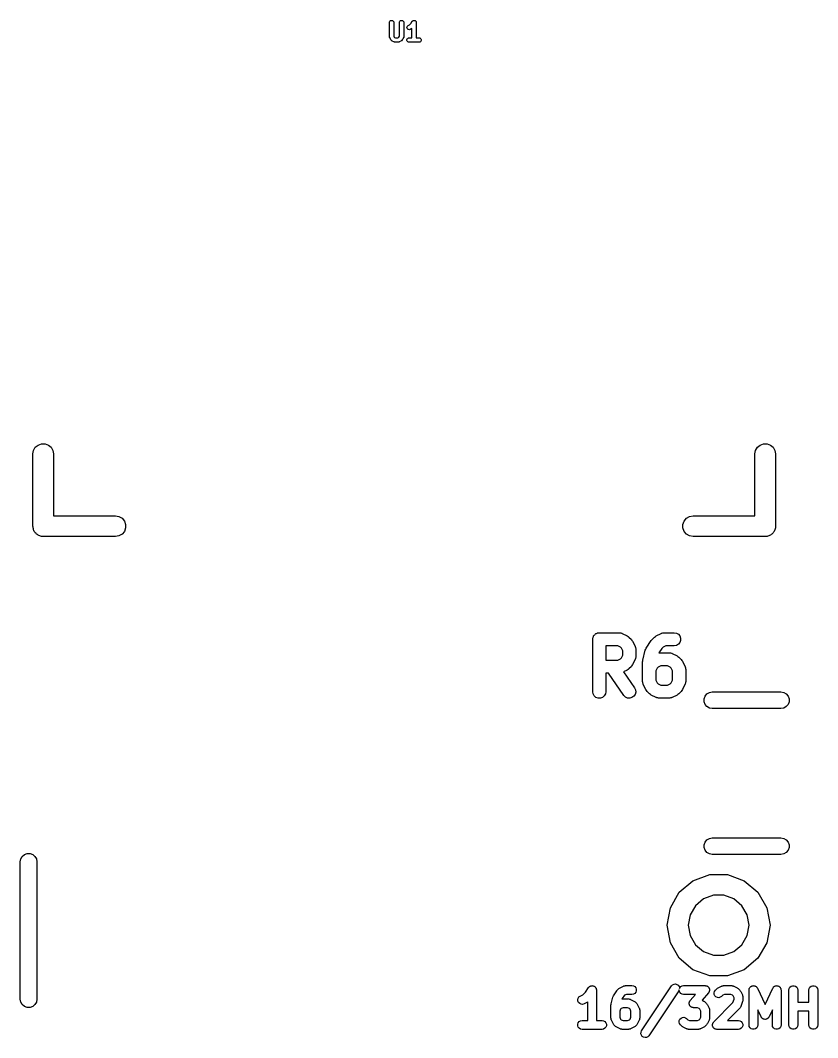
# Model space of a CAD drawing. Extents: x -4.6 to 25.8, y 0 to 31.7.
# Drawn here: x 3.88 to 9.67, y 7.88 to 15.27 of the extents above; entities that cross this region are included whole.
import ezdxf

# ---------------------------------------------------------------- set-up
doc = ezdxf.new("R2010")
doc.units = 0
doc.header["$MEASUREMENT"] = 0
doc.layers.add('BLACK', color=7, linetype='CONTINUOUS')

msp = doc.modelspace()

# ---------------------------------------------------------------- linework, layer by layer
at = {"layer": 'Black'}
for p, q in [((6.55994, 15.2587), (6.5609, 15.2642)), ((6.55994, 15.1559), (6.55994, 15.2587)), ((6.5609, 15.2642), (6.56366, 15.269)), ((6.56366, 15.269), (6.56788, 15.2725)), ((6.56788, 15.2725), (6.57306, 15.2744)), ((6.57306, 15.2744), (6.57857, 15.2744)), ((6.57857, 15.2744), (6.58376, 15.2725)), ((6.58376, 15.2725), (6.58798, 15.269)), ((6.58798, 15.269), (6.59074, 15.2642)), ((6.59074, 15.2642), (6.59169, 15.2587)), ((6.59169, 15.2587), (6.59169, 15.1597)), ((6.63251, 15.2587), (6.63347, 15.2642)), ((6.63251, 15.1597), (6.63251, 15.2587)), ((6.63347, 15.2642), (6.63623, 15.269)), ((6.63623, 15.269), (6.64045, 15.2725)), ((6.64045, 15.2725), (6.64563, 15.2744)), ((6.64563, 15.2744), (6.65115, 15.2744)), ((6.65115, 15.2744), (6.65633, 15.2725)), ((6.65633, 15.2725), (6.66055, 15.269)), ((6.66055, 15.269), (6.66331, 15.2642)), ((6.66331, 15.2642), (6.66426, 15.2587)), ((6.66426, 15.2587), (6.66426, 15.1559)), ((6.68697, 15.2234), (6.68825, 15.2288)), ((6.68825, 15.2288), (6.69129, 15.2334)), ((6.69129, 15.2334), (6.69572, 15.2367)), ((6.69572, 15.2367), (6.70551, 15.2416)), ((6.70551, 15.2416), (6.71467, 15.2507)), ((6.71467, 15.2507), (6.72589, 15.2676)), ((6.72589, 15.2676), (6.7265, 15.2682)), ((6.7265, 15.2682), (6.72694, 15.269)), ((6.72694, 15.269), (6.72839, 15.2702)), ((6.72839, 15.2702), (6.7297, 15.2715)), ((6.7297, 15.2715), (6.7305, 15.2719)), ((6.7305, 15.2719), (6.73117, 15.2725)), ((6.73117, 15.2725), (6.73294, 15.2731)), ((6.73294, 15.2731), (6.73464, 15.274)), ((6.73464, 15.274), (6.73552, 15.2741)), ((6.73552, 15.2741), (6.73635, 15.2744)), ((6.73635, 15.2744), (6.73825, 15.2744)), ((6.73825, 15.2744), (6.74013, 15.2746)), ((6.74013, 15.2746), (6.74098, 15.2744)), ((6.74098, 15.2744), (6.74186, 15.2744)), ((6.74186, 15.2744), (6.74364, 15.2737)), ((6.74364, 15.2737), (6.74548, 15.2733)), ((6.74548, 15.2733), (6.74622, 15.2728)), ((6.74622, 15.2728), (6.74704, 15.2725)), ((6.74704, 15.2725), (6.74849, 15.2713)), ((6.74849, 15.2713), (6.75007, 15.2702)), ((6.75007, 15.2702), (6.75059, 15.2695)), ((6.75059, 15.2695), (6.75127, 15.269)), ((6.75127, 15.269), (6.75221, 15.2673)), ((6.75221, 15.2673), (6.75333, 15.2658)), ((6.75333, 15.2658), (6.75358, 15.2649)), ((6.75358, 15.2649), (6.75402, 15.2642)), ((6.75402, 15.2642), (6.75435, 15.2623)), ((6.75435, 15.2623), (6.75488, 15.2605)), ((6.75488, 15.2605), (6.75483, 15.2596)), ((6.75483, 15.2596), (6.75498, 15.2587)), ((6.75498, 15.2587), (6.75498, 15.1476)), ((6.5601, 15.155), (6.55994, 15.1559)), ((6.56005, 15.1541), (6.5601, 15.155)), ((6.56058, 15.1523), (6.56005, 15.1541)), ((6.59169, 15.1597), (6.59491, 15.1532)), ((6.59491, 15.1532), (6.59732, 15.1508)), ((6.62689, 15.1508), (6.62929, 15.1532)), ((6.62929, 15.1532), (6.63251, 15.1597)), ((6.66416, 15.1541), (6.66363, 15.1523)), ((6.66426, 15.1559), (6.66411, 15.155)), ((6.66411, 15.155), (6.66416, 15.1541)), ((6.6876, 15.2179), (6.68697, 15.2234)), ((6.69007, 15.213), (6.6876, 15.2179)), ((6.69407, 15.2092), (6.69007, 15.213)), ((6.69913, 15.207), (6.69407, 15.2092)), ((6.70463, 15.2067), (6.69913, 15.207)), ((6.70992, 15.2083), (6.70463, 15.2067)), ((6.72201, 15.2143), (6.70992, 15.2083)), ((6.72323, 15.2152), (6.72201, 15.2143)), ((6.72323, 15.1476), (6.72323, 15.2152)), ((6.5609, 15.1505), (6.56058, 15.1523)), ((6.56136, 15.1497), (6.5609, 15.1505)), ((6.56162, 15.1488), (6.56136, 15.1497)), ((6.56767, 15.1367), (6.56162, 15.1488)), ((6.56919, 15.1347), (6.56767, 15.1367)), ((6.57064, 15.1326), (6.56919, 15.1347)), ((6.57669, 15.1266), (6.57064, 15.1326)), ((6.57876, 15.1251), (6.57669, 15.1266)), ((6.58081, 15.1236), (6.57876, 15.1251)), ((6.59291, 15.1175), (6.58081, 15.1236)), ((6.59378, 15.1173), (6.59291, 15.1175)), ((6.59458, 15.1168), (6.59378, 15.1173)), ((6.59641, 15.1165), (6.59458, 15.1168)), ((6.59819, 15.116), (6.59641, 15.1165)), ((6.59732, 15.1508), (6.60376, 15.1476)), ((6.59911, 15.116), (6.59819, 15.116)), ((6.60001, 15.1159), (6.59911, 15.116)), ((6.6242, 15.1159), (6.60001, 15.1159)), ((6.60376, 15.1476), (6.62045, 15.1476)), ((6.62045, 15.1476), (6.62689, 15.1508)), ((6.6251, 15.116), (6.6242, 15.1159)), ((6.62601, 15.116), (6.6251, 15.116)), ((6.62779, 15.1165), (6.62601, 15.116)), ((6.62963, 15.1168), (6.62779, 15.1165)), ((6.63042, 15.1173), (6.62963, 15.1168)), ((6.6313, 15.1175), (6.63042, 15.1173)), ((6.64339, 15.1236), (6.6313, 15.1175)), ((6.64544, 15.1251), (6.64339, 15.1236)), ((6.64752, 15.1266), (6.64544, 15.1251)), ((6.65357, 15.1326), (6.64752, 15.1266)), ((6.65502, 15.1347), (6.65357, 15.1326)), ((6.65654, 15.1367), (6.65502, 15.1347)), ((6.66259, 15.1488), (6.65654, 15.1367)), ((6.66285, 15.1497), (6.66259, 15.1488)), ((6.66331, 15.1505), (6.66285, 15.1497)), ((6.66363, 15.1523), (6.66331, 15.1505)), ((6.68718, 15.1345), (6.68907, 15.1397)), ((6.68718, 15.129), (6.68718, 15.1345)), ((6.68907, 15.1238), (6.68718, 15.129)), ((6.68907, 15.1397), (6.69261, 15.1439)), ((6.69261, 15.1196), (6.68907, 15.1238)), ((6.69261, 15.1439), (6.69739, 15.1467)), ((6.69739, 15.1168), (6.69261, 15.1196)), ((6.69739, 15.1467), (6.70282, 15.1476)), ((6.70282, 15.1159), (6.69739, 15.1168)), ((6.70282, 15.1476), (6.72323, 15.1476)), ((6.77539, 15.1159), (6.70282, 15.1159)), ((6.75498, 15.1476), (6.77539, 15.1476)), ((6.77539, 15.1476), (6.78082, 15.1467)), ((6.78082, 15.1168), (6.77539, 15.1159)), ((6.78082, 15.1467), (6.78559, 15.1439)), ((6.78559, 15.1196), (6.78082, 15.1168)), ((6.78559, 15.1439), (6.78914, 15.1397)), ((6.78914, 15.1238), (6.78559, 15.1196)), ((6.78914, 15.1397), (6.79102, 15.1345)), ((6.79102, 15.129), (6.78914, 15.1238)), ((6.79102, 15.1345), (6.79102, 15.129)), ((4.005, 12.189), (4.02948, 12.1979)), ((4.02948, 12.1979), (4.05552, 12.1979)), ((4.05552, 12.1979), (4.08, 12.189)), ((9.255, 12.189), (9.27948, 12.1979)), ((9.27948, 12.1979), (9.30552, 12.1979)), ((9.30552, 12.1979), (9.33, 12.189)), ((3.9675, 12.124), (3.97202, 12.1497)), ((3.9675, 11.599), (3.9675, 12.124)), ((3.97202, 12.1497), (3.98505, 12.1722)), ((3.98505, 12.1722), (4.005, 12.189)), ((4.08, 12.189), (4.09995, 12.1722)), ((4.09995, 12.1722), (4.11298, 12.1497)), ((4.11298, 12.1497), (4.1175, 12.124)), ((4.1175, 12.124), (4.1175, 11.674)), ((9.2175, 12.124), (9.22202, 12.1497)), ((9.2175, 11.674), (9.2175, 12.124)), ((9.22202, 12.1497), (9.23505, 12.1722)), ((9.23505, 12.1722), (9.255, 12.189)), ((9.33, 12.189), (9.34995, 12.1722)), ((9.34995, 12.1722), (9.36298, 12.1497)), ((9.36298, 12.1497), (9.3675, 12.124)), ((9.3675, 12.124), (9.3675, 11.599)), ((4.1175, 11.674), (4.5675, 11.674)), ((4.5675, 11.674), (4.59315, 11.6695)), ((4.59315, 11.6695), (4.61571, 11.6565)), ((4.61571, 11.6565), (4.63245, 11.6365)), ((4.63245, 11.6365), (4.64136, 11.612)), ((4.64136, 11.612), (4.64136, 11.586)), ((8.69364, 11.612), (8.70255, 11.6365)), ((8.69364, 11.586), (8.69364, 11.612)), ((8.70255, 11.6365), (8.71929, 11.6565)), ((8.71929, 11.6565), (8.74185, 11.6695)), ((8.74185, 11.6695), (8.7675, 11.674)), ((8.7675, 11.674), (9.2175, 11.674)), ((3.96864, 11.5925), (3.9675, 11.599)), ((3.96864, 11.586), (3.96864, 11.5925)), ((3.97088, 11.5798), (3.96864, 11.586)), ((3.97202, 11.5733), (3.97088, 11.5798)), ((3.9753, 11.5677), (3.97202, 11.5733)), ((3.97755, 11.5615), (3.9753, 11.5677)), ((3.98177, 11.5565), (3.97755, 11.5615)), ((3.98505, 11.5508), (3.98177, 11.5565)), ((3.99007, 11.5466), (3.98505, 11.5508)), ((3.99429, 11.5415), (3.99007, 11.5466)), ((3.99997, 11.5383), (3.99429, 11.5415)), ((4.005, 11.534), (3.99997, 11.5383)), ((4.01117, 11.5318), (4.005, 11.534)), ((4.01685, 11.5285), (4.01117, 11.5318)), ((4.61571, 11.5415), (4.59315, 11.5285)), ((4.63245, 11.5615), (4.61571, 11.5415)), ((4.64136, 11.586), (4.63245, 11.5615)), ((8.70255, 11.5615), (8.69364, 11.586)), ((8.71929, 11.5415), (8.70255, 11.5615)), ((8.74185, 11.5285), (8.71929, 11.5415)), ((9.32383, 11.5318), (9.31815, 11.5285)), ((9.33, 11.534), (9.32383, 11.5318)), ((9.33503, 11.5383), (9.33, 11.534)), ((9.34071, 11.5415), (9.33503, 11.5383)), ((9.34493, 11.5466), (9.34071, 11.5415)), ((9.34995, 11.5508), (9.34493, 11.5466)), ((9.35323, 11.5565), (9.34995, 11.5508)), ((9.35745, 11.5615), (9.35323, 11.5565)), ((9.3597, 11.5677), (9.35745, 11.5615)), ((9.36298, 11.5733), (9.3597, 11.5677)), ((9.36412, 11.5798), (9.36298, 11.5733)), ((9.36636, 11.586), (9.36412, 11.5798)), ((9.3675, 11.599), (9.36636, 11.5925)), ((9.36636, 11.5925), (9.36636, 11.586)), ((4.02331, 11.5274), (4.01685, 11.5285)), ((4.02948, 11.5251), (4.02331, 11.5274)), ((4.03604, 11.5251), (4.02948, 11.5251)), ((4.0425, 11.524), (4.03604, 11.5251)), ((4.5675, 11.524), (4.0425, 11.524)), ((4.59315, 11.5285), (4.5675, 11.524)), ((8.7675, 11.524), (8.74185, 11.5285)), ((9.2925, 11.524), (8.7675, 11.524)), ((9.29896, 11.5251), (9.2925, 11.524)), ((9.30552, 11.5251), (9.29896, 11.5251)), ((9.31169, 11.5274), (9.30552, 11.5251)), ((9.31815, 11.5285), (9.31169, 11.5274)), ((8.04007, 10.7898), (8.04079, 10.7939)), ((8.04079, 10.7939), (8.04288, 10.7975)), ((8.04288, 10.7975), (8.0443, 10.8014)), ((8.0443, 10.8014), (8.04698, 10.8046)), ((8.04698, 10.8046), (8.04906, 10.8082)), ((8.04906, 10.8082), (8.05225, 10.8109)), ((8.05225, 10.8109), (8.05493, 10.8141)), ((8.05493, 10.8141), (8.05855, 10.8162)), ((8.05855, 10.8162), (8.06173, 10.8188)), ((8.06173, 10.8188), (8.06564, 10.8202)), ((8.06564, 10.8202), (8.06926, 10.8223)), ((8.06926, 10.8223), (8.07336, 10.8231)), ((8.07336, 10.8231), (8.07728, 10.8245)), ((8.07728, 10.8245), (8.08144, 10.8245)), ((8.08144, 10.8245), (8.08555, 10.8252)), ((8.08555, 10.8252), (8.23069, 10.8252)), ((8.23069, 10.8252), (8.23339, 10.8247)), ((8.23339, 10.8247), (8.23613, 10.8249)), ((8.23613, 10.8249), (8.24148, 10.8233)), ((8.24148, 10.8233), (8.24698, 10.8223)), ((8.24698, 10.8223), (8.24936, 10.821)), ((8.24936, 10.821), (8.25199, 10.8202)), ((8.25199, 10.8202), (8.28827, 10.802)), ((8.28827, 10.802), (8.29441, 10.7975)), ((8.29441, 10.7975), (8.30065, 10.7931)), ((8.30065, 10.7931), (8.31879, 10.775)), ((8.46916, 10.775), (8.4873, 10.7931)), ((8.4873, 10.7931), (8.49354, 10.7975)), ((8.49354, 10.7975), (8.49968, 10.802)), ((8.49968, 10.802), (8.53596, 10.8202)), ((8.53596, 10.8202), (8.53859, 10.821)), ((8.53859, 10.821), (8.54097, 10.8223)), ((8.54097, 10.8223), (8.54647, 10.8233)), ((8.54647, 10.8233), (8.55182, 10.8249)), ((8.55182, 10.8249), (8.55456, 10.8247)), ((8.55456, 10.8247), (8.55726, 10.8252)), ((8.55726, 10.8252), (8.62983, 10.8252)), ((8.62983, 10.8252), (8.64612, 10.8223)), ((8.64612, 10.8223), (8.66044, 10.8141)), ((8.66044, 10.8141), (8.67108, 10.8014)), ((8.67108, 10.8014), (8.67673, 10.7859)), ((8.03792, 10.7776), (8.03864, 10.7817)), ((8.03792, 10.3966), (8.03792, 10.7776)), ((8.03864, 10.7859), (8.04007, 10.7898)), ((8.03864, 10.7817), (8.03864, 10.7859)), ((8.13317, 10.73), (8.13317, 10.6256)), ((8.21945, 10.73), (8.13317, 10.73)), ((8.23876, 10.7203), (8.21945, 10.73)), ((8.24598, 10.7131), (8.23876, 10.7203)), ((8.31879, 10.775), (8.32317, 10.7687)), ((8.32317, 10.7687), (8.32771, 10.7626)), ((8.32771, 10.7626), (8.34586, 10.7263)), ((8.34586, 10.7263), (8.34664, 10.7237)), ((8.34664, 10.7237), (8.34801, 10.7213)), ((8.34801, 10.7213), (8.34898, 10.7158)), ((8.42692, 10.7133), (8.46321, 10.7677)), ((8.46321, 10.7677), (8.46646, 10.7711)), ((8.46646, 10.7711), (8.46916, 10.775)), ((8.54919, 10.7203), (8.53984, 10.711)), ((8.5685, 10.73), (8.54919, 10.7203)), ((8.62983, 10.73), (8.5685, 10.73)), ((8.64612, 10.7328), (8.62983, 10.73)), ((8.66044, 10.7411), (8.64612, 10.7328)), ((8.67108, 10.7538), (8.66044, 10.7411)), ((8.67673, 10.7693), (8.67108, 10.7538)), ((8.67673, 10.7859), (8.67673, 10.7693)), ((8.25564, 10.6938), (8.24598, 10.7131)), ((8.24598, 10.6425), (8.25564, 10.6618)), ((8.25564, 10.6618), (8.25564, 10.6938)), ((8.34898, 10.7158), (8.35057, 10.7105)), ((8.35057, 10.6451), (8.34898, 10.6398)), ((8.35057, 10.7105), (8.35041, 10.7077)), ((8.35041, 10.7077), (8.35089, 10.705)), ((8.35089, 10.6506), (8.35041, 10.6479)), ((8.35041, 10.6479), (8.35057, 10.6451)), ((8.35089, 10.705), (8.35089, 10.6506)), ((8.4022, 10.6258), (8.42034, 10.6984)), ((8.42034, 10.6984), (8.42366, 10.7059)), ((8.42366, 10.7059), (8.42692, 10.7133)), ((8.53984, 10.711), (8.51902, 10.6797)), ((8.51902, 10.6797), (8.52097, 10.6801)), ((8.52097, 10.6801), (8.59355, 10.6801)), ((8.59355, 10.6801), (8.59625, 10.6796)), ((8.59625, 10.6796), (8.59899, 10.6798)), ((8.59899, 10.6798), (8.60434, 10.6782)), ((8.60434, 10.6782), (8.60984, 10.6772)), ((8.60984, 10.6772), (8.61221, 10.6758)), ((8.61221, 10.6758), (8.61484, 10.675)), ((8.61484, 10.675), (8.65113, 10.6569)), ((8.65113, 10.6569), (8.65726, 10.6523)), ((8.65726, 10.6523), (8.66351, 10.648)), ((8.66351, 10.648), (8.68165, 10.6298)), ((8.13317, 10.6256), (8.21945, 10.6256)), ((8.21945, 10.6256), (8.23876, 10.6353)), ((8.23876, 10.6353), (8.24598, 10.6425)), ((8.31879, 10.5806), (8.30065, 10.5625)), ((8.32317, 10.5869), (8.31879, 10.5806)), ((8.32771, 10.593), (8.32317, 10.5869)), ((8.34586, 10.6293), (8.32771, 10.593)), ((8.34664, 10.6319), (8.34586, 10.6293)), ((8.34801, 10.6343), (8.34664, 10.6319)), ((8.34898, 10.6398), (8.34801, 10.6343)), ((8.40078, 10.6143), (8.40179, 10.62)), ((8.40078, 10.4692), (8.40078, 10.6143)), ((8.40179, 10.62), (8.4022, 10.6258)), ((8.5129, 10.5752), (8.50569, 10.5679)), ((8.53222, 10.5848), (8.5129, 10.5752)), ((8.5823, 10.5848), (8.53222, 10.5848)), ((8.60162, 10.5752), (8.5823, 10.5848)), ((8.60883, 10.5679), (8.60162, 10.5752)), ((8.68165, 10.6298), (8.68602, 10.6236)), ((8.68602, 10.6236), (8.69057, 10.6175)), ((8.69057, 10.6175), (8.70871, 10.5812)), ((8.70871, 10.5812), (8.7095, 10.5785)), ((8.7095, 10.5785), (8.71087, 10.5762)), ((8.71087, 10.5762), (8.71184, 10.5707)), ((8.71184, 10.5707), (8.71343, 10.5653)), ((8.15146, 10.5304), (8.13317, 10.5304)), ((8.13317, 10.5304), (8.13317, 10.3966)), ((8.26424, 10.3693), (8.15146, 10.5304)), ((8.28827, 10.5536), (8.26104, 10.5399)), ((8.26104, 10.5399), (8.34228, 10.4239)), ((8.29441, 10.5581), (8.28827, 10.5536)), ((8.30065, 10.5625), (8.29441, 10.5581)), ((8.50569, 10.5679), (8.49603, 10.5486)), ((8.49603, 10.5486), (8.49603, 10.4804)), ((8.61849, 10.5486), (8.60883, 10.5679)), ((8.61849, 10.4804), (8.61849, 10.5486)), ((8.71343, 10.5653), (8.71327, 10.5626)), ((8.71327, 10.5626), (8.71374, 10.5599)), ((8.71374, 10.5599), (8.71374, 10.4692)), ((8.34228, 10.4239), (8.34926, 10.4089)), ((8.40125, 10.4665), (8.40078, 10.4692)), ((8.40109, 10.4637), (8.40125, 10.4665)), ((8.40268, 10.4584), (8.40109, 10.4637)), ((8.40365, 10.4529), (8.40268, 10.4584)), ((8.40502, 10.4505), (8.40365, 10.4529)), ((8.40581, 10.4479), (8.40502, 10.4505)), ((8.42395, 10.4116), (8.40581, 10.4479)), ((8.49603, 10.4804), (8.50569, 10.4611)), ((8.50569, 10.4611), (8.5129, 10.4539)), ((8.5129, 10.4539), (8.53222, 10.4442)), ((8.53222, 10.4442), (8.5823, 10.4442)), ((8.5823, 10.4442), (8.60162, 10.4539)), ((8.60162, 10.4539), (8.60883, 10.4611)), ((8.60883, 10.4611), (8.61849, 10.4804)), ((8.70871, 10.4479), (8.69057, 10.4116)), ((8.7095, 10.4505), (8.70871, 10.4479)), ((8.71087, 10.4529), (8.7095, 10.4505)), ((8.71184, 10.4584), (8.71087, 10.4529)), ((8.71343, 10.4637), (8.71184, 10.4584)), ((8.71374, 10.4692), (8.71327, 10.4665)), ((8.71327, 10.4665), (8.71343, 10.4637)), ((8.04079, 10.3803), (8.03792, 10.3966)), ((8.04906, 10.366), (8.04079, 10.3803)), ((8.06173, 10.3553), (8.04906, 10.366)), ((8.07728, 10.3497), (8.06173, 10.3553)), ((8.09382, 10.3497), (8.07728, 10.3497)), ((8.10936, 10.3553), (8.09382, 10.3497)), ((8.12203, 10.366), (8.10936, 10.3553)), ((8.1303, 10.3803), (8.12203, 10.366)), ((8.13317, 10.3966), (8.1303, 10.3803)), ((8.27594, 10.3576), (8.26424, 10.3693)), ((8.29093, 10.3506), (8.27594, 10.3576)), ((8.3074, 10.3491), (8.29093, 10.3506)), ((8.32338, 10.3534), (8.3074, 10.3491)), ((8.33693, 10.3629), (8.32338, 10.3534)), ((8.34642, 10.3765), (8.33693, 10.3629)), ((8.3507, 10.3924), (8.34642, 10.3765)), ((8.34926, 10.4089), (8.3507, 10.3924)), ((8.4285, 10.4054), (8.42395, 10.4116)), ((8.43287, 10.3992), (8.4285, 10.4054)), ((8.45101, 10.3811), (8.43287, 10.3992)), ((8.45726, 10.3767), (8.45101, 10.3811)), ((8.46339, 10.3721), (8.45726, 10.3767)), ((8.49968, 10.354), (8.46339, 10.3721)), ((8.50231, 10.3532), (8.49968, 10.354)), ((8.50469, 10.3518), (8.50231, 10.3532)), ((8.51018, 10.3509), (8.50469, 10.3518)), ((8.51553, 10.3493), (8.51018, 10.3509)), ((8.51827, 10.3494), (8.51553, 10.3493)), ((8.52097, 10.349), (8.51827, 10.3494)), ((8.59355, 10.349), (8.52097, 10.349)), ((8.59625, 10.3494), (8.59355, 10.349)), ((8.59899, 10.3493), (8.59625, 10.3494)), ((8.60434, 10.3509), (8.59899, 10.3493)), ((8.60984, 10.3518), (8.60434, 10.3509)), ((8.61221, 10.3532), (8.60984, 10.3518)), ((8.61484, 10.354), (8.61221, 10.3532)), ((8.65113, 10.3721), (8.61484, 10.354)), ((8.65726, 10.3767), (8.65113, 10.3721)), ((8.66351, 10.3811), (8.65726, 10.3767)), ((8.68165, 10.3992), (8.66351, 10.3811)), ((8.68602, 10.4054), (8.68165, 10.3992)), ((8.69057, 10.4116), (8.68602, 10.4054)), ((8.84761, 10.3448), (8.85474, 10.3644)), ((8.85474, 10.3644), (8.86813, 10.3804)), ((8.86813, 10.3804), (8.88618, 10.3908)), ((8.88618, 10.3908), (8.9067, 10.3944)), ((8.9067, 10.3944), (9.4067, 10.3944)), ((9.4067, 10.3944), (9.42722, 10.3908)), ((9.42722, 10.3908), (9.44527, 10.3804)), ((9.44527, 10.3804), (9.45866, 10.3644)), ((9.45866, 10.3644), (9.46579, 10.3448)), ((8.84761, 10.324), (8.84761, 10.3448)), ((8.85474, 10.3044), (8.84761, 10.324)), ((8.86813, 10.2884), (8.85474, 10.3044)), ((8.88618, 10.278), (8.86813, 10.2884)), ((8.9067, 10.2744), (8.88618, 10.278)), ((9.42722, 10.278), (9.4067, 10.2744)), ((9.44527, 10.2884), (9.42722, 10.278)), ((9.45866, 10.3044), (9.44527, 10.2884)), ((9.46579, 10.324), (9.45866, 10.3044)), ((9.46579, 10.3448), (9.46579, 10.324)), ((9.4067, 10.2744), (8.9067, 10.2744)), ((8.85474, 9.3044), (8.86813, 9.32036)), ((8.86813, 9.32036), (8.88618, 9.33078)), ((8.88618, 9.33078), (8.9067, 9.3344)), ((8.9067, 9.3344), (9.4067, 9.3344)), ((9.4067, 9.3344), (9.42722, 9.33078)), ((9.42722, 9.33078), (9.44527, 9.32036)), ((9.44527, 9.32036), (9.45866, 9.3044)), ((8.84761, 9.28482), (8.85474, 9.3044)), ((8.84761, 9.26398), (8.84761, 9.28482)), ((8.85474, 9.2444), (8.84761, 9.26398)), ((8.86813, 9.22844), (8.85474, 9.2444)), ((9.45866, 9.2444), (9.44527, 9.22844)), ((9.45866, 9.3044), (9.46579, 9.28482)), ((9.46579, 9.26398), (9.45866, 9.2444)), ((9.46579, 9.28482), (9.46579, 9.26398)), ((3.8761, 9.1614), (3.87972, 9.18192)), ((3.87972, 9.18192), (3.89014, 9.19997)), ((3.89014, 9.19997), (3.9061, 9.21336)), ((3.9061, 9.21336), (3.92568, 9.22049)), ((3.92568, 9.22049), (3.94652, 9.22049)), ((3.94652, 9.22049), (3.9661, 9.21336)), ((3.9661, 9.21336), (3.98206, 9.19997)), ((3.98206, 9.19997), (3.99248, 9.18192)), ((3.99248, 9.18192), (3.9961, 9.1614)), ((8.88618, 9.21802), (8.86813, 9.22844)), ((8.9067, 9.2144), (8.88618, 9.21802)), ((9.4067, 9.2144), (8.9067, 9.2144)), ((9.42722, 9.21802), (9.4067, 9.2144)), ((9.44527, 9.22844), (9.42722, 9.21802)), ((3.8761, 8.1614), (3.8761, 9.1614)), ((3.9961, 9.1614), (3.9961, 8.1614)), ((8.66738, 8.93958), (8.76675, 9.02296)), ((8.76675, 9.02296), (8.88864, 9.06733)), ((8.88864, 9.06733), (9.01836, 9.06733)), ((9.01836, 9.06733), (9.14025, 9.02296)), ((9.14025, 9.02296), (9.23962, 8.93958)), ((8.60253, 8.82724), (8.66738, 8.93958)), ((8.84295, 8.89098), (8.78413, 8.84162)), ((8.91511, 8.91724), (8.84295, 8.89098)), ((8.99189, 8.91724), (8.91511, 8.91724)), ((9.06405, 8.89098), (8.99189, 8.91724)), ((9.12287, 8.84162), (9.06405, 8.89098)), ((9.23962, 8.93958), (9.30447, 8.82724)), ((8.58, 8.6995), (8.60253, 8.82724)), ((8.78413, 8.84162), (8.74573, 8.77512)), ((9.16127, 8.77512), (9.12287, 8.84162)), ((9.30447, 8.82724), (9.327, 8.6995)), ((8.74573, 8.77512), (8.7324, 8.6995)), ((9.1746, 8.6995), (9.16127, 8.77512)), ((8.60253, 8.57176), (8.58, 8.6995)), ((8.7324, 8.6995), (8.74573, 8.62388)), ((9.16127, 8.62388), (9.1746, 8.6995)), ((9.327, 8.6995), (9.30447, 8.57176)), ((8.74573, 8.62388), (8.78413, 8.55738)), ((9.12287, 8.55738), (9.16127, 8.62388)), ((8.66738, 8.45942), (8.60253, 8.57176)), ((8.78413, 8.55738), (8.84295, 8.50802)), ((8.84295, 8.50802), (8.91511, 8.48176)), ((8.99189, 8.48176), (9.06405, 8.50802)), ((9.06405, 8.50802), (9.12287, 8.55738)), ((9.30447, 8.57176), (9.23962, 8.45942)), ((8.76675, 8.37604), (8.66738, 8.45942)), ((8.91511, 8.48176), (8.99189, 8.48176)), ((9.23962, 8.45942), (9.14025, 8.37604)), ((8.88864, 8.33167), (8.76675, 8.37604)), ((9.14025, 8.37604), (9.01836, 8.33167)), ((9.01836, 8.33167), (8.88864, 8.33167)), ((7.96586, 8.19461), (7.98419, 8.21293)), ((7.98419, 8.21293), (8.00663, 8.24661)), ((8.00663, 8.24661), (8.00785, 8.24788)), ((8.00785, 8.24788), (8.00873, 8.2494)), ((8.00873, 8.2494), (8.01163, 8.25184)), ((8.01163, 8.25184), (8.01425, 8.25458)), ((8.01425, 8.25458), (8.01583, 8.25536)), ((8.01583, 8.25536), (8.01718, 8.25649)), ((8.01718, 8.25649), (8.02074, 8.25779)), ((8.02074, 8.25779), (8.02414, 8.25947)), ((8.02414, 8.25947), (8.02589, 8.25966)), ((8.02589, 8.25966), (8.02754, 8.26026)), ((8.02754, 8.26026), (8.03133, 8.26026)), ((8.03133, 8.26026), (8.0351, 8.26068)), ((8.0351, 8.26068), (8.0368, 8.26026)), ((8.0368, 8.26026), (8.03857, 8.26026)), ((8.03857, 8.26026), (8.04213, 8.25896)), ((8.04213, 8.25896), (8.04581, 8.25807)), ((8.04581, 8.25807), (8.04727, 8.25709)), ((8.04727, 8.25709), (8.04893, 8.25649)), ((8.04893, 8.25649), (8.05183, 8.25405)), ((8.05183, 8.25405), (8.05498, 8.25195)), ((8.05498, 8.25195), (8.05602, 8.25054)), ((8.05602, 8.25054), (8.05737, 8.2494)), ((8.05737, 8.2494), (8.05927, 8.24612)), ((8.05927, 8.24612), (8.06151, 8.24307)), ((8.06151, 8.24307), (8.06201, 8.24138)), ((8.06201, 8.24138), (8.06289, 8.23985)), ((8.06289, 8.23985), (8.06354, 8.23613)), ((8.06354, 8.23613), (8.06461, 8.23249)), ((8.06461, 8.23249), (8.0645, 8.23073)), ((8.0645, 8.23073), (8.0648, 8.22899)), ((8.0648, 8.22899), (8.0648, 8.00675)), ((8.18806, 8.18613), (8.21225, 8.22242)), ((8.21225, 8.22242), (8.21442, 8.22468)), ((8.21442, 8.22468), (8.21622, 8.22726)), ((8.21622, 8.22726), (8.22832, 8.23935)), ((8.22832, 8.23935), (8.23249, 8.24227)), ((8.23249, 8.24227), (8.23657, 8.2453)), ((8.23657, 8.2453), (8.26076, 8.25739)), ((8.26076, 8.25739), (8.26251, 8.25791)), ((8.26251, 8.25791), (8.2641, 8.25883)), ((8.2641, 8.25883), (8.26776, 8.25948)), ((8.26776, 8.25948), (8.27133, 8.26054)), ((8.27133, 8.26054), (8.27315, 8.26043)), ((8.27315, 8.26043), (8.27496, 8.26075)), ((8.27496, 8.26075), (8.32334, 8.26075)), ((8.32334, 8.26075), (8.3342, 8.25883)), ((8.3342, 8.25883), (8.34375, 8.25332)), ((8.34375, 8.25332), (8.35083, 8.24487)), ((8.35083, 8.21312), (8.34375, 8.20467)), ((8.35083, 8.24487), (8.35461, 8.23451)), ((8.35461, 8.22348), (8.35083, 8.21312)), ((8.35461, 8.23451), (8.35461, 8.22348)), ((8.39368, 7.93213), (8.6114, 8.2587)), ((8.66423, 8.22348), (8.44652, 7.89691)), ((8.6114, 8.2587), (8.61901, 8.26667)), ((8.61901, 8.26667), (8.6289, 8.27156)), ((8.6289, 8.27156), (8.63986, 8.27277)), ((8.63986, 8.27277), (8.65057, 8.27017)), ((8.65057, 8.27017), (8.65975, 8.26405)), ((8.65975, 8.26405), (8.66628, 8.25516)), ((8.66702, 8.22984), (8.66423, 8.22348)), ((8.66628, 8.25516), (8.66937, 8.24458)), ((8.66702, 8.22348), (8.66702, 8.22984)), ((8.6708, 8.21312), (8.66702, 8.22348)), ((8.66909, 8.24019), (8.6708, 8.24487)), ((8.66937, 8.24458), (8.66909, 8.24019)), ((8.6708, 8.24487), (8.67788, 8.25332)), ((8.67788, 8.20467), (8.6708, 8.21312)), ((8.67788, 8.25332), (8.68743, 8.25883)), ((8.68743, 8.25883), (8.69829, 8.26075)), ((8.69829, 8.26075), (8.85553, 8.26075)), ((8.87942, 8.20809), (8.83286, 8.15487)), ((8.85553, 8.26075), (8.85859, 8.2602)), ((8.85859, 8.2602), (8.86169, 8.26014)), ((8.86169, 8.26014), (8.86397, 8.25926)), ((8.86397, 8.25926), (8.86639, 8.25883)), ((8.86639, 8.25883), (8.86908, 8.25728)), ((8.86908, 8.25728), (8.87197, 8.25616)), ((8.87197, 8.25616), (8.87382, 8.25454)), ((8.87382, 8.25454), (8.87594, 8.25332)), ((8.87594, 8.25332), (8.87793, 8.25094)), ((8.87793, 8.25094), (8.88027, 8.2489)), ((8.88103, 8.21074), (8.87942, 8.20809)), ((8.88027, 8.2489), (8.88145, 8.24675)), ((8.88302, 8.21312), (8.88103, 8.21074)), ((8.88145, 8.24675), (8.88302, 8.24487)), ((8.88302, 8.24487), (8.88409, 8.24195)), ((8.88386, 8.21542), (8.88302, 8.21312)), ((8.88513, 8.21752), (8.88386, 8.21542)), ((8.88409, 8.24195), (8.88558, 8.23923)), ((8.88574, 8.22056), (8.88513, 8.21752)), ((8.88558, 8.23923), (8.88596, 8.23681)), ((8.8868, 8.22348), (8.88574, 8.22056)), ((8.88596, 8.23681), (8.8868, 8.23451)), ((8.8868, 8.23451), (8.8868, 8.2314)), ((8.8868, 8.2314), (8.88727, 8.22834)), ((8.88727, 8.22834), (8.8868, 8.22594)), ((8.8868, 8.22594), (8.8868, 8.22348)), ((8.92066, 8.20757), (8.92352, 8.21822)), ((8.92162, 8.19659), (8.92066, 8.20757)), ((8.92352, 8.21822), (8.92984, 8.22726)), ((8.92984, 8.22726), (8.94193, 8.23935)), ((8.94193, 8.23935), (8.94611, 8.24227)), ((8.94611, 8.24227), (8.95019, 8.2453)), ((8.95019, 8.2453), (8.97438, 8.25739)), ((8.97438, 8.25739), (8.97613, 8.25791)), ((8.97613, 8.25791), (8.97772, 8.25883)), ((8.97772, 8.25883), (8.98138, 8.25948)), ((8.98138, 8.25948), (8.98495, 8.26054)), ((8.98495, 8.26054), (8.98677, 8.26043)), ((8.98677, 8.26043), (8.98858, 8.26075)), ((8.98858, 8.26075), (9.04905, 8.26075)), ((9.04905, 8.26075), (9.05086, 8.26043)), ((9.05086, 8.26043), (9.05268, 8.26054)), ((9.05268, 8.26054), (9.05625, 8.25948)), ((9.05625, 8.25948), (9.05991, 8.25883)), ((9.05991, 8.25883), (9.0615, 8.25791)), ((9.0615, 8.25791), (9.06325, 8.25739)), ((9.06325, 8.25739), (9.08744, 8.2453)), ((9.08744, 8.2453), (9.09151, 8.24228)), ((9.09151, 8.24228), (9.09569, 8.23935)), ((9.09569, 8.23935), (9.10779, 8.22726)), ((9.10779, 8.22726), (9.11071, 8.22308)), ((9.11071, 8.22308), (9.11374, 8.219)), ((9.11374, 8.219), (9.12583, 8.19481)), ((9.17454, 8.22899), (9.17526, 8.23307)), ((9.17454, 7.97499), (9.17454, 8.22899)), ((9.17526, 8.23307), (9.17562, 8.2372)), ((9.17562, 8.2372), (9.17621, 8.23848)), ((9.17621, 8.23848), (9.17646, 8.23985)), ((9.17646, 8.23985), (9.17853, 8.24344)), ((9.17853, 8.24344), (9.18028, 8.2472)), ((9.18028, 8.2472), (9.18127, 8.24819)), ((9.18127, 8.24819), (9.18197, 8.2494)), ((9.18197, 8.2494), (9.18514, 8.25207)), ((9.18514, 8.25207), (9.18807, 8.255)), ((9.18807, 8.255), (9.18934, 8.25559)), ((9.18934, 8.25559), (9.19042, 8.25649)), ((9.19042, 8.25649), (9.1943, 8.25791)), ((9.1943, 8.25791), (9.19806, 8.25966)), ((9.19806, 8.25966), (9.19946, 8.25978)), ((9.19946, 8.25978), (9.20078, 8.26026)), ((9.20078, 8.26026), (9.20492, 8.26026)), ((9.20492, 8.26026), (9.20905, 8.26062)), ((9.20905, 8.26062), (9.2104, 8.26026)), ((9.2104, 8.26026), (9.2118, 8.26026)), ((9.2118, 8.26026), (9.21569, 8.25885)), ((9.21569, 8.25885), (9.2197, 8.25777)), ((9.2197, 8.25777), (9.22085, 8.25697)), ((9.22085, 8.25697), (9.22217, 8.25649)), ((9.22217, 8.25649), (9.22534, 8.25383)), ((9.22534, 8.25383), (9.22874, 8.25145)), ((9.22874, 8.25145), (9.22954, 8.25031)), ((9.22954, 8.25031), (9.23061, 8.2494)), ((9.23061, 8.2494), (9.23269, 8.24581)), ((9.23269, 8.24581), (9.23506, 8.24242)), ((9.23506, 8.24242), (9.29096, 8.12265)), ((9.29096, 8.12265), (9.34685, 8.24242)), ((9.34685, 8.24242), (9.34923, 8.24581)), ((9.34923, 8.24581), (9.3513, 8.2494)), ((9.3513, 8.2494), (9.35238, 8.25031)), ((9.35238, 8.25031), (9.35318, 8.25145)), ((9.35318, 8.25145), (9.35657, 8.25383)), ((9.35657, 8.25383), (9.35975, 8.25649)), ((9.35975, 8.25649), (9.36107, 8.25697)), ((9.36107, 8.25697), (9.36221, 8.25777)), ((9.36221, 8.25777), (9.36621, 8.25884)), ((9.36621, 8.25884), (9.37011, 8.26026)), ((9.37011, 8.26026), (9.37152, 8.26026)), ((9.37152, 8.26026), (9.37287, 8.26062)), ((9.37287, 8.26062), (9.37698, 8.26026)), ((9.37698, 8.26026), (9.38114, 8.26026)), ((9.38114, 8.26026), (9.38246, 8.25978)), ((9.38246, 8.25978), (9.38385, 8.25966)), ((9.38385, 8.25966), (9.3876, 8.25791)), ((9.3876, 8.25791), (9.3915, 8.25649)), ((9.3915, 8.25649), (9.39257, 8.25559)), ((9.39257, 8.25559), (9.39384, 8.255)), ((9.39384, 8.255), (9.39677, 8.25207)), ((9.39677, 8.25207), (9.39995, 8.2494)), ((9.39995, 8.2494), (9.40065, 8.24819)), ((9.40065, 8.24819), (9.40164, 8.2472)), ((9.40164, 8.2472), (9.40339, 8.24344)), ((9.40339, 8.24344), (9.40546, 8.23985)), ((9.40546, 8.23985), (9.4057, 8.23847)), ((9.4057, 8.23847), (9.4063, 8.2372)), ((9.4063, 8.2372), (9.40666, 8.23307)), ((9.40666, 8.23307), (9.40738, 8.22899)), ((9.40738, 8.22899), (9.40738, 7.97499)), ((9.46483, 8.22899), (9.46674, 8.23985)), ((9.46483, 7.97499), (9.46483, 8.22899)), ((9.46674, 8.23985), (9.47225, 8.2494)), ((9.47225, 8.2494), (9.4807, 8.25649)), ((9.4807, 8.25649), (9.49106, 8.26026)), ((9.49106, 8.26026), (9.50209, 8.26026)), ((9.50209, 8.26026), (9.51245, 8.25649)), ((9.51245, 8.25649), (9.5209, 8.2494)), ((9.5209, 8.2494), (9.52641, 8.23985)), ((9.52641, 8.23985), (9.52833, 8.22899)), ((9.52833, 8.22899), (9.52833, 8.13979)), ((9.60997, 8.22899), (9.61188, 8.23985)), ((9.60997, 8.13979), (9.60997, 8.22899)), ((9.61188, 8.23985), (9.6174, 8.2494)), ((9.6174, 8.2494), (9.62584, 8.25649)), ((9.62584, 8.25649), (9.63621, 8.26026)), ((9.63621, 8.26026), (9.64723, 8.26026)), ((9.64723, 8.26026), (9.65759, 8.25649)), ((9.65759, 8.25649), (9.66604, 8.2494)), ((9.66604, 8.2494), (9.67155, 8.23985)), ((9.67155, 8.23985), (9.67347, 8.22899)), ((9.67347, 8.22899), (9.67347, 7.97499)), ((3.87972, 8.14088), (3.8761, 8.1614)), ((3.89014, 8.12283), (3.87972, 8.14088)), ((3.99248, 8.14088), (3.98206, 8.12283)), ((3.9961, 8.1614), (3.99248, 8.14088)), ((7.92879, 8.15833), (7.93135, 8.16905)), ((7.93005, 8.14737), (7.92879, 8.15833)), ((7.93498, 8.13751), (7.93005, 8.14737)), ((7.93135, 8.16905), (7.93743, 8.17825)), ((7.94299, 8.12993), (7.93498, 8.13751)), ((7.93743, 8.17825), (7.94628, 8.18482)), ((7.94628, 8.18482), (7.96586, 8.19461)), ((7.99887, 8.14012), (7.97468, 8.12803)), ((8.0013, 8.14192), (7.99887, 8.14012)), ((8.0013, 8.00675), (8.0013, 8.14192)), ((8.17158, 8.12784), (8.18368, 8.17622)), ((8.18368, 8.17622), (8.18592, 8.18125)), ((8.18592, 8.18125), (8.18806, 8.18613)), ((8.26335, 8.18458), (8.24946, 8.16375)), ((8.24946, 8.16375), (8.25077, 8.16398)), ((8.25077, 8.16398), (8.29915, 8.16398)), ((8.26958, 8.19081), (8.26335, 8.18458)), ((8.28245, 8.19724), (8.26958, 8.19081)), ((8.32334, 8.19724), (8.28245, 8.19724)), ((8.29915, 8.16398), (8.30095, 8.16366)), ((8.30095, 8.16366), (8.30278, 8.16377)), ((8.30278, 8.16377), (8.30635, 8.16271)), ((8.30635, 8.16271), (8.31001, 8.16207)), ((8.31001, 8.16207), (8.31159, 8.16115)), ((8.31159, 8.16115), (8.31335, 8.16063)), ((8.31335, 8.16063), (8.33754, 8.14854)), ((8.3342, 8.19916), (8.32334, 8.19724)), ((8.34375, 8.20467), (8.3342, 8.19916)), ((8.33754, 8.14854), (8.3416, 8.14552)), ((8.3416, 8.14552), (8.34579, 8.14259)), ((8.34579, 8.14259), (8.35788, 8.13049)), ((8.68743, 8.19916), (8.67788, 8.20467)), ((8.69829, 8.19724), (8.68743, 8.19916)), ((8.78556, 8.19724), (8.69829, 8.19724)), ((8.73912, 8.13289), (8.73959, 8.1353)), ((8.73959, 8.12982), (8.73912, 8.13289)), ((8.73959, 8.13775), (8.74066, 8.14066)), ((8.73959, 8.1353), (8.73959, 8.13775)), ((8.74066, 8.14066), (8.74126, 8.14371)), ((8.74126, 8.14371), (8.74253, 8.1458)), ((8.74253, 8.1458), (8.74337, 8.14811)), ((8.74337, 8.14811), (8.74536, 8.15049)), ((8.74536, 8.15049), (8.74697, 8.15314)), ((8.74697, 8.15314), (8.78556, 8.19724)), ((8.83286, 8.15487), (8.84554, 8.14854)), ((8.84554, 8.14854), (8.84961, 8.14552)), ((8.84961, 8.14552), (8.85379, 8.14259)), ((8.85379, 8.14259), (8.86588, 8.13049)), ((8.91775, 7.99745), (9.05759, 8.13729)), ((8.92628, 8.18659), (8.92162, 8.19659)), ((8.93408, 8.1788), (8.92628, 8.18659)), ((8.94407, 8.17414), (8.93408, 8.1788)), ((8.95506, 8.17317), (8.94407, 8.17414)), ((8.96571, 8.17603), (8.95506, 8.17317)), ((8.97474, 8.18235), (8.96571, 8.17603)), ((8.9832, 8.19081), (8.97474, 8.18235)), ((8.99607, 8.19724), (8.9832, 8.19081)), ((9.04156, 8.19724), (8.99607, 8.19724)), ((9.05443, 8.19081), (9.04156, 8.19724)), ((9.05925, 8.186), (9.05443, 8.19081)), ((9.05759, 8.13729), (9.06568, 8.16158)), ((9.06568, 8.17312), (9.05925, 8.186)), ((9.06568, 8.16158), (9.06568, 8.17312)), ((9.12755, 8.14638), (9.11546, 8.1101)), ((9.12583, 8.19481), (9.12635, 8.19306)), ((9.12635, 8.19306), (9.12727, 8.19147)), ((9.12727, 8.19147), (9.12791, 8.18781)), ((9.1283, 8.15142), (9.12755, 8.14638)), ((9.12791, 8.18781), (9.12898, 8.18424)), ((9.12918, 8.15642), (9.1283, 8.15142)), ((9.12898, 8.18424), (9.12887, 8.18242)), ((9.12887, 8.18242), (9.12918, 8.18061)), ((9.12918, 8.18061), (9.12918, 8.15642)), ((9.52833, 8.13979), (9.60997, 8.13979)), ((3.9061, 8.10944), (3.89014, 8.12283)), ((3.92568, 8.10231), (3.9061, 8.10944)), ((3.94652, 8.10231), (3.92568, 8.10231)), ((3.9661, 8.10944), (3.94652, 8.10231)), ((3.98206, 8.12283), (3.9661, 8.10944)), ((7.9531, 8.12554), (7.94299, 8.12993)), ((7.96411, 8.12488), (7.9531, 8.12554)), ((7.97468, 8.12803), (7.96411, 8.12488)), ((8.17064, 8.12014), (8.17131, 8.12396)), ((8.17064, 8.02338), (8.17064, 8.12014)), ((8.17131, 8.12396), (8.17158, 8.12784)), ((8.24057, 8.08923), (8.23414, 8.07636)), ((8.23414, 8.07636), (8.23414, 8.03087)), ((8.24538, 8.09404), (8.24057, 8.08923)), ((8.25826, 8.10048), (8.24538, 8.09404)), ((8.29165, 8.10048), (8.25826, 8.10048)), ((8.30453, 8.09404), (8.29165, 8.10048)), ((8.30934, 8.08924), (8.30453, 8.09404)), ((8.31578, 8.07636), (8.30934, 8.08924)), ((8.31578, 8.03087), (8.31578, 8.07636)), ((8.35788, 8.13049), (8.3608, 8.12632)), ((8.3608, 8.12632), (8.36383, 8.12224)), ((8.36383, 8.12224), (8.37593, 8.09805)), ((8.37593, 8.09805), (8.37645, 8.0963)), ((8.37645, 8.0963), (8.37736, 8.09471)), ((8.37736, 8.09471), (8.37801, 8.09105)), ((8.37801, 8.09105), (8.37907, 8.08748)), ((8.37907, 8.08748), (8.37896, 8.08565)), ((8.37896, 8.08565), (8.37928, 8.08385)), ((8.37928, 8.08385), (8.37928, 8.02338)), ((8.73959, 8.12672), (8.73959, 8.12982)), ((8.74043, 8.12441), (8.73959, 8.12672)), ((8.74081, 8.12199), (8.74043, 8.12441)), ((8.7423, 8.11928), (8.74081, 8.12199)), ((8.74337, 8.11636), (8.7423, 8.11928)), ((8.74494, 8.11448), (8.74337, 8.11636)), ((8.74612, 8.11233), (8.74494, 8.11448)), ((8.74846, 8.11029), (8.74612, 8.11233)), ((8.75045, 8.10791), (8.74846, 8.11029)), ((8.75258, 8.10668), (8.75045, 8.10791)), ((8.75442, 8.10507), (8.75258, 8.10668)), ((8.75732, 8.10395), (8.75442, 8.10507)), ((8.76, 8.1024), (8.75732, 8.10395)), ((8.76242, 8.10197), (8.76, 8.1024)), ((8.7647, 8.10109), (8.76242, 8.10197)), ((8.76781, 8.10102), (8.7647, 8.10109)), ((8.77086, 8.10048), (8.76781, 8.10102)), ((8.79965, 8.10048), (8.77086, 8.10048)), ((8.81253, 8.09404), (8.79965, 8.10048)), ((8.81734, 8.08924), (8.81253, 8.09404)), ((8.82378, 8.07636), (8.81734, 8.08924)), ((8.82378, 8.03087), (8.82378, 8.07636)), ((8.86588, 8.13049), (8.86881, 8.12632)), ((8.86881, 8.12632), (8.87183, 8.12224)), ((8.87183, 8.12224), (8.88393, 8.09805)), ((8.88393, 8.09805), (8.88445, 8.0963)), ((8.88445, 8.0963), (8.88536, 8.09471)), ((8.88536, 8.09471), (8.88601, 8.09105)), ((8.88601, 8.09105), (8.88707, 8.08748)), ((8.88707, 8.08748), (8.88696, 8.08565)), ((8.88696, 8.08565), (8.88728, 8.08385)), ((8.88728, 8.08385), (8.88728, 8.02338)), ((9.10779, 8.09769), (9.01685, 8.00675)), ((9.10884, 8.09919), (9.10779, 8.09769)), ((9.11021, 8.1004), (9.10884, 8.09919)), ((9.11198, 8.10367), (9.11021, 8.1004)), ((9.11411, 8.10672), (9.11198, 8.10367)), ((9.11459, 8.10849), (9.11411, 8.10672)), ((9.11546, 8.1101), (9.11459, 8.10849)), ((9.26219, 8.03414), (9.23804, 8.08588)), ((9.23804, 8.08588), (9.23804, 7.97499)), ((9.34387, 8.08588), (9.31973, 8.03414)), ((9.34387, 7.97499), (9.34387, 8.08588)), ((9.60997, 8.07629), (9.52833, 8.07629)), ((9.52833, 8.07629), (9.52833, 7.97499)), ((9.60997, 7.97499), (9.60997, 8.07629)), ((7.92921, 7.98051), (7.93298, 7.99087)), ((7.93298, 7.99087), (7.94007, 7.99932)), ((7.94007, 7.99932), (7.94962, 8.00483)), ((7.94962, 8.00483), (7.96048, 8.00675)), ((7.96048, 8.00675), (8.0013, 8.00675)), ((8.0648, 8.00675), (8.10562, 8.00675)), ((8.10562, 8.00675), (8.11648, 8.00483)), ((8.11648, 8.00483), (8.12603, 7.99932)), ((8.12603, 7.99932), (8.13312, 7.99087)), ((8.13312, 7.99087), (8.13689, 7.98051)), ((8.17095, 8.02157), (8.17064, 8.02338)), ((8.17084, 8.01975), (8.17095, 8.02157)), ((8.1719, 8.01618), (8.17084, 8.01975)), ((8.17255, 8.01252), (8.1719, 8.01618)), ((8.17347, 8.01093), (8.17255, 8.01252)), ((8.17399, 8.00918), (8.17347, 8.01093)), ((8.18608, 7.98499), (8.17399, 8.00918)), ((8.1891, 7.98092), (8.18608, 7.98499)), ((8.23414, 8.03087), (8.24057, 8.01799)), ((8.24057, 8.01799), (8.24538, 8.01318)), ((8.24538, 8.01318), (8.25826, 8.00675)), ((8.25826, 8.00675), (8.29165, 8.00675)), ((8.29165, 8.00675), (8.30453, 8.01318)), ((8.30453, 8.01318), (8.30934, 8.01799)), ((8.30934, 8.01799), (8.31578, 8.03087)), ((8.36383, 7.98499), (8.3608, 7.9809)), ((8.37593, 8.00918), (8.36383, 7.98499)), ((8.37645, 8.01093), (8.37593, 8.00918)), ((8.37736, 8.01252), (8.37645, 8.01093)), ((8.37801, 8.01618), (8.37736, 8.01252)), ((8.37907, 8.01975), (8.37801, 8.01618)), ((8.37928, 8.02338), (8.37896, 8.02157)), ((8.37896, 8.02157), (8.37907, 8.01975)), ((8.66666, 7.99642), (8.66762, 8.00741)), ((8.66951, 7.98577), (8.66666, 7.99642)), ((8.66762, 8.00741), (8.67228, 8.0174)), ((8.67584, 7.97674), (8.66951, 7.98577)), ((8.67228, 8.0174), (8.68008, 8.0252)), ((8.68008, 8.0252), (8.69008, 8.02985)), ((8.69008, 8.02985), (8.70106, 8.03082)), ((8.70106, 8.03082), (8.71171, 8.02796)), ((8.71171, 8.02796), (8.72074, 8.02164)), ((8.72074, 8.02164), (8.72919, 8.01318)), ((8.72919, 8.01318), (8.74207, 8.00675)), ((8.74207, 8.00675), (8.79965, 8.00675)), ((8.79965, 8.00675), (8.81253, 8.01318)), ((8.81253, 8.01318), (8.81734, 8.01799)), ((8.81734, 8.01799), (8.82378, 8.03087)), ((8.87183, 7.98499), (8.8688, 7.9809)), ((8.88393, 8.00918), (8.87183, 7.98499)), ((8.88445, 8.01093), (8.88393, 8.00918)), ((8.88536, 8.01252), (8.88445, 8.01093)), ((8.88601, 8.01618), (8.88536, 8.01252)), ((8.88707, 8.01975), (8.88601, 8.01618)), ((8.88728, 8.02338), (8.88696, 8.02157)), ((8.88696, 8.02157), (8.88707, 8.01975)), ((8.90893, 7.98051), (8.91035, 7.98441)), ((8.91035, 7.98441), (8.91142, 7.98841)), ((8.91142, 7.98841), (8.91222, 7.98956)), ((8.91222, 7.98956), (8.9127, 7.99087)), ((8.9127, 7.99087), (8.91536, 7.99405)), ((8.91536, 7.99405), (8.91775, 7.99745)), ((9.01685, 8.00675), (9.09743, 8.00675)), ((9.09743, 8.00675), (9.10829, 8.00483)), ((9.10829, 8.00483), (9.11784, 7.99932)), ((9.11784, 7.99932), (9.12493, 7.99087)), ((9.12493, 7.99087), (9.1287, 7.98051)), ((9.26377, 8.03187), (9.26219, 8.03414)), ((9.26494, 8.02936), (9.26377, 8.03187)), ((9.26691, 8.02739), (9.26494, 8.02936)), ((9.26851, 8.02511), (9.26691, 8.02739)), ((9.27078, 8.02352), (9.26851, 8.02511)), ((9.27274, 8.02156), (9.27078, 8.02352)), ((9.27527, 8.02038), (9.27274, 8.02156)), ((9.27755, 8.01879), (9.27527, 8.02038)), ((9.28022, 8.01807), (9.27755, 8.01879)), ((9.28273, 8.0169), (9.28022, 8.01807)), ((9.28551, 8.01666), (9.28273, 8.0169)), ((9.2882, 8.01594), (9.28551, 8.01666)), ((9.29095, 8.01618), (9.2882, 8.01594)), ((9.29372, 8.01594), (9.29095, 8.01618)), ((9.29641, 8.01666), (9.29372, 8.01594)), ((9.29918, 8.0169), (9.29641, 8.01666)), ((9.30169, 8.01807), (9.29918, 8.0169)), ((9.30437, 8.01879), (9.30169, 8.01807)), ((9.30665, 8.02039), (9.30437, 8.01879)), ((9.30918, 8.02156), (9.30665, 8.02039)), ((9.31113, 8.02352), (9.30918, 8.02156)), ((9.3134, 8.02511), (9.31113, 8.02352)), ((9.315, 8.02739), (9.3134, 8.02511)), ((9.31697, 8.02936), (9.315, 8.02739)), ((9.31814, 8.03187), (9.31697, 8.02936)), ((9.31973, 8.03414), (9.31814, 8.03187)), ((7.92921, 7.96948), (7.92921, 7.98051)), ((7.93298, 7.95912), (7.92921, 7.96948)), ((7.94007, 7.95067), (7.93298, 7.95912)), ((7.94962, 7.94516), (7.94007, 7.95067)), ((7.96048, 7.94324), (7.94962, 7.94516)), ((8.10562, 7.94324), (7.96048, 7.94324)), ((8.11648, 7.94516), (8.10562, 7.94324)), ((8.12603, 7.95067), (8.11648, 7.94516)), ((8.13312, 7.95912), (8.12603, 7.95067)), ((8.13689, 7.96948), (8.13312, 7.95912)), ((8.13689, 7.98051), (8.13689, 7.96948)), ((8.19203, 7.97674), (8.1891, 7.98092)), ((8.20412, 7.96464), (8.19203, 7.97674)), ((8.2083, 7.96172), (8.20412, 7.96464)), ((8.21238, 7.95869), (8.2083, 7.96172)), ((8.23657, 7.9466), (8.21238, 7.95869)), ((8.23832, 7.94607), (8.23657, 7.9466)), ((8.23991, 7.94516), (8.23832, 7.94607)), ((8.24357, 7.94451), (8.23991, 7.94516)), ((8.24714, 7.94345), (8.24357, 7.94451)), ((8.24897, 7.94356), (8.24714, 7.94345)), ((8.25077, 7.94324), (8.24897, 7.94356)), ((8.29915, 7.94324), (8.25077, 7.94324)), ((8.30095, 7.94356), (8.29915, 7.94324)), ((8.30278, 7.94345), (8.30095, 7.94356)), ((8.30635, 7.94451), (8.30278, 7.94345)), ((8.31001, 7.94516), (8.30635, 7.94451)), ((8.31159, 7.94607), (8.31001, 7.94516)), ((8.31335, 7.9466), (8.31159, 7.94607)), ((8.33754, 7.95869), (8.31335, 7.9466)), ((8.34161, 7.96171), (8.33754, 7.95869)), ((8.34579, 7.96464), (8.34161, 7.96171)), ((8.35788, 7.97673), (8.34579, 7.96464)), ((8.3608, 7.9809), (8.35788, 7.97673)), ((8.38854, 7.91103), (8.38925, 7.92203)), ((8.39164, 7.90045), (8.38854, 7.91103)), ((8.38925, 7.92203), (8.39368, 7.93213)), ((8.68793, 7.96464), (8.67584, 7.97674)), ((8.69211, 7.96172), (8.68793, 7.96464)), ((8.69619, 7.95869), (8.69211, 7.96172)), ((8.72038, 7.9466), (8.69619, 7.95869)), ((8.72213, 7.94607), (8.72038, 7.9466)), ((8.72372, 7.94516), (8.72213, 7.94607)), ((8.72738, 7.94451), (8.72372, 7.94516)), ((8.73095, 7.94345), (8.72738, 7.94451)), ((8.73277, 7.94356), (8.73095, 7.94345)), ((8.73458, 7.94324), (8.73277, 7.94356)), ((8.80715, 7.94324), (8.73458, 7.94324)), ((8.80895, 7.94356), (8.80715, 7.94324)), ((8.81078, 7.94345), (8.80895, 7.94356)), ((8.81435, 7.94451), (8.81078, 7.94345)), ((8.81801, 7.94516), (8.81435, 7.94451)), ((8.81959, 7.94607), (8.81801, 7.94516)), ((8.82135, 7.9466), (8.81959, 7.94607)), ((8.84554, 7.95869), (8.82135, 7.9466)), ((8.84961, 7.96171), (8.84554, 7.95869)), ((8.85379, 7.96464), (8.84961, 7.96171)), ((8.86588, 7.97673), (8.85379, 7.96464)), ((8.8688, 7.9809), (8.86588, 7.97673)), ((8.90857, 7.97776), (8.90893, 7.97911)), ((8.90893, 7.97363), (8.90857, 7.97776)), ((8.90893, 7.97911), (8.90893, 7.98051)), ((8.90893, 7.96948), (8.90893, 7.97363)), ((8.90941, 7.96817), (8.90893, 7.96948)), ((8.90953, 7.96678), (8.90941, 7.96817)), ((8.91128, 7.96302), (8.90953, 7.96678)), ((8.9127, 7.95912), (8.91128, 7.96302)), ((8.9136, 7.95805), (8.9127, 7.95912)), ((8.91419, 7.95678), (8.9136, 7.95805)), ((8.91712, 7.95385), (8.91419, 7.95678)), ((8.91979, 7.95067), (8.91712, 7.95385)), ((8.921, 7.94997), (8.91979, 7.95067)), ((8.92198, 7.94899), (8.921, 7.94997)), ((8.92575, 7.94723), (8.92198, 7.94899)), ((8.92934, 7.94516), (8.92575, 7.94723)), ((8.93071, 7.94492), (8.92934, 7.94516)), ((8.93198, 7.94433), (8.93071, 7.94492)), ((8.93611, 7.94396), (8.93198, 7.94433)), ((8.9402, 7.94324), (8.93611, 7.94396)), ((9.09743, 7.94324), (8.9402, 7.94324)), ((9.10829, 7.94516), (9.09743, 7.94324)), ((9.11784, 7.95067), (9.10829, 7.94516)), ((9.12493, 7.95912), (9.11784, 7.95067)), ((9.1287, 7.96948), (9.12493, 7.95912)), ((9.1287, 7.98051), (9.1287, 7.96948)), ((9.17646, 7.96414), (9.17454, 7.97499)), ((9.18197, 7.95459), (9.17646, 7.96414)), ((9.19042, 7.9475), (9.18197, 7.95459)), ((9.20078, 7.94373), (9.19042, 7.9475)), ((9.2118, 7.94373), (9.20078, 7.94373)), ((9.22217, 7.9475), (9.2118, 7.94373)), ((9.23061, 7.95459), (9.22217, 7.9475)), ((9.23613, 7.96414), (9.23061, 7.95459)), ((9.23804, 7.97499), (9.23613, 7.96414)), ((9.34579, 7.96414), (9.34387, 7.97499)), ((9.3513, 7.95459), (9.34579, 7.96414)), ((9.35975, 7.9475), (9.3513, 7.95459)), ((9.37011, 7.94373), (9.35975, 7.9475)), ((9.38114, 7.94373), (9.37011, 7.94373)), ((9.3915, 7.9475), (9.38114, 7.94373)), ((9.39995, 7.95459), (9.3915, 7.9475)), ((9.40546, 7.96414), (9.39995, 7.95459)), ((9.40738, 7.97499), (9.40546, 7.96414)), ((9.46674, 7.96414), (9.46483, 7.97499)), ((9.47225, 7.95459), (9.46674, 7.96414)), ((9.4807, 7.9475), (9.47225, 7.95459)), ((9.49106, 7.94373), (9.4807, 7.9475)), ((9.50209, 7.94373), (9.49106, 7.94373)), ((9.51245, 7.9475), (9.50209, 7.94373)), ((9.5209, 7.95459), (9.51245, 7.9475)), ((9.52641, 7.96414), (9.5209, 7.95459)), ((9.52833, 7.97499), (9.52641, 7.96414)), ((9.61188, 7.96414), (9.60997, 7.97499)), ((9.6174, 7.95459), (9.61188, 7.96414)), ((9.62584, 7.9475), (9.6174, 7.95459)), ((9.63621, 7.94373), (9.62584, 7.9475)), ((9.64723, 7.94373), (9.63621, 7.94373)), ((9.65759, 7.9475), (9.64723, 7.94373)), ((9.66604, 7.95459), (9.65759, 7.9475)), ((9.67155, 7.96414), (9.66604, 7.95459)), ((9.67347, 7.97499), (9.67155, 7.96414)), ((8.39817, 7.89156), (8.39164, 7.90045)), ((8.40734, 7.88544), (8.39817, 7.89156)), ((8.41806, 7.88284), (8.40734, 7.88544)), ((8.42902, 7.88405), (8.41806, 7.88284)), ((8.4389, 7.88893), (8.42902, 7.88405)), ((8.44652, 7.89691), (8.4389, 7.88893))]:
    msp.add_line(p, q, dxfattribs=at)

doc.saveas('drawing.dxf')
